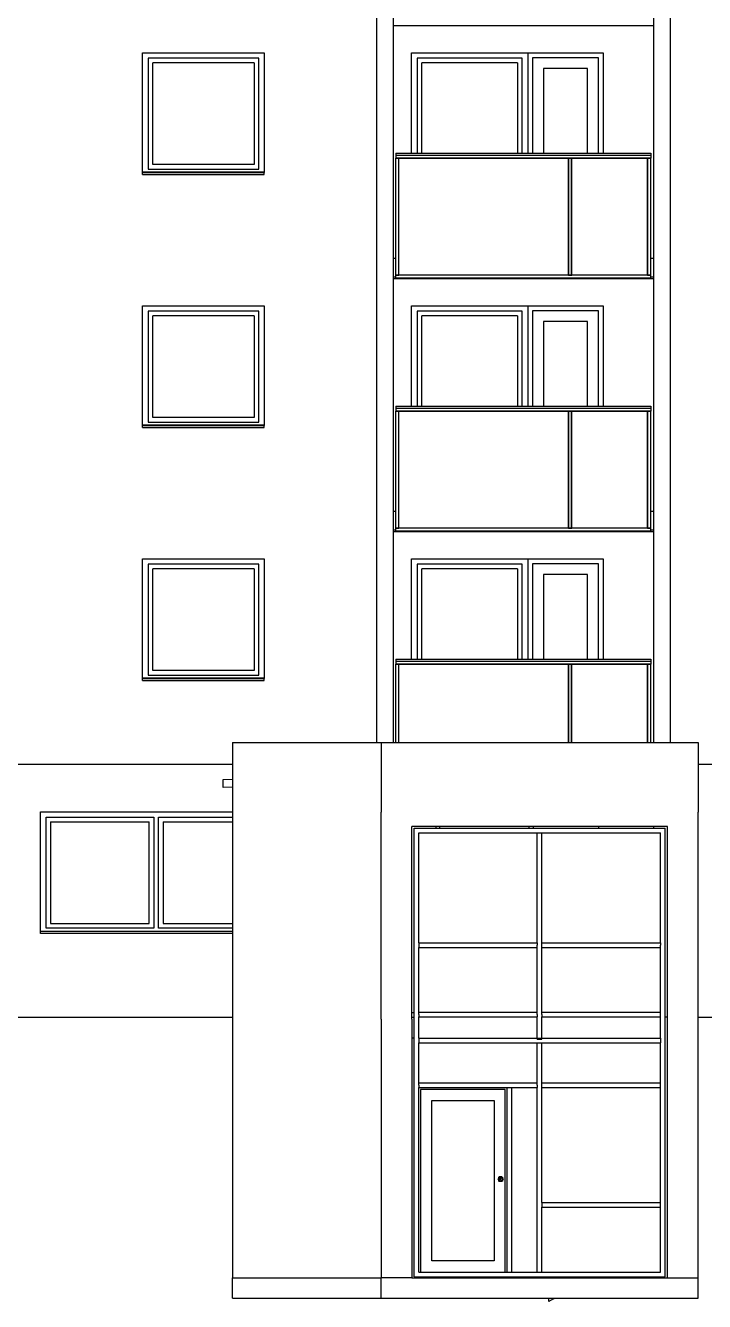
# Model space of a CAD drawing. Header units: millimetres. Extents: x 48 to 4070, y 10 to 629.
# Drawn here: x 2800.3 to 2946.4, y 50.5 to 324.8 of the extents above; entities that cross this region are included whole.
import ezdxf
from ezdxf.xclip import XClip

# ---------------------------------------------------------------- set-up
doc = ezdxf.new("R2010")
doc.units = ezdxf.units.MM
doc.header["$MEASUREMENT"] = 0
doc.header["$XCLIPFRAME"] = 0
for name, color, linetype in [('A--------P-', 7, 'Continuous'), ('A-01SC-----Ytterväggar2', 7, 'Continuous'), ('A1', 1, 'Continuous')]:
    doc.layers.add(name, color=color, linetype=linetype)

# ---------------------------------------------------------------- blocks, each defined once
blk = doc.blocks.new('Drawing_3_3', base_point=(3616.51, 55.57))
at = {"layer": 'A-01SC-----Ytterväggar2'}
for p, q in [((2875.78, 329.17), (2875.78, 274.77)), ((2879.38, 329.17), (2879.38, 274.77)), ((2935.38, 329.17), (2935.38, 274.77)), ((2938.98, 329.17), (2938.98, 274.77)), ((2875.78, 274.77), (2875.78, 220.37)), ((2879.38, 274.77), (2879.38, 220.37)), ((2935.38, 274.77), (2935.38, 220.37)), ((2938.98, 274.77), (2938.98, 220.37)), ((2875.78, 220.37), (2875.78, 170.67)), ((2879.38, 220.37), (2879.38, 170.67)), ((2935.38, 220.37), (2935.38, 170.67)), ((2938.98, 220.37), (2938.98, 170.67)), ((2844.79, 170.67), (2876.79, 170.67)), ((2844.79, 170.67), (2844.79, 155.67)), ((2876.79, 170.67), (2944.98, 170.67)), ((2876.79, 170.67), (2876.79, 155.67)), ((2944.98, 170.67), (2944.98, 155.67)), ((2938.38, 152.57), (2883.39, 152.57)), ((2935.38, 152.57), (2935.38, 152.25)), ((2938.38, 111.57), (2937.89, 111.57))]:
    blk.add_line(p, q, dxfattribs=at)
at = {"layer": 'A1'}
for p, q in [((2935.38, 324.77), (2879.38, 324.77)), ((2825.45, 293.22), (2825.45, 318.97)), ((2825.45, 318.97), (2851.65, 318.97)), ((2851.65, 318.97), (2851.65, 293.22)), ((2883.36, 297.37), (2883.36, 318.97)), ((2883.36, 318.97), (2924.56, 318.97)), ((2908.36, 318.97), (2908.36, 317.77)), ((2924.56, 318.97), (2924.56, 297.37)), ((2826.65, 317.77), (2826.65, 293.97)), ((2850.45, 317.77), (2826.65, 317.77)), ((2827.65, 294.97), (2827.65, 316.77)), ((2849.45, 316.77), (2827.65, 316.77)), ((2849.45, 316.77), (2849.45, 294.97)), ((2850.45, 293.97), (2850.45, 317.77)), ((2884.56, 317.77), (2884.56, 297.37)), ((2907.16, 317.77), (2884.56, 317.77)), ((2885.56, 297.37), (2885.56, 316.77)), ((2906.16, 316.77), (2885.56, 316.77)), ((2906.16, 316.77), (2906.16, 297.37)), ((2907.16, 297.37), (2907.16, 317.77)), ((2908.36, 317.77), (2908.36, 297.37)), ((2909.4, 297.37), (2909.4, 317.93)), ((2909.4, 317.93), (2923.52, 317.93)), ((2909.42, 297.37), (2909.42, 317.91)), ((2909.42, 317.91), (2923.5, 317.91)), ((2921.2, 315.61), (2911.72, 315.61)), ((2911.72, 315.61), (2911.72, 297.37)), ((2921.2, 297.37), (2921.2, 315.61)), ((2923.5, 317.91), (2923.5, 297.37)), ((2923.52, 317.93), (2923.52, 297.37)), ((2879.93, 297.37), (2879.93, 297.33)), ((2879.93, 297.37), (2934.83, 297.37)), ((2879.93, 297.33), (2879.93, 297.22)), ((2879.93, 297.22), (2879.93, 297.03)), ((2879.93, 297.03), (2879.93, 296.94)), ((2879.93, 296.94), (2879.93, 296.37)), ((2879.93, 296.94), (2934.83, 296.94)), ((2879.93, 296.37), (2879.93, 296.36)), ((2879.93, 296.37), (2934.83, 296.37)), ((2879.93, 296.36), (2879.93, 296.35)), ((2879.93, 296.35), (2879.93, 296.31)), ((2879.93, 296.35), (2934.83, 296.35)), ((2879.93, 296.31), (2879.93, 296.28)), ((2879.93, 296.31), (2934.83, 296.31)), ((2934.83, 297.37), (2934.83, 297.33)), ((2934.83, 297.33), (2934.83, 297.22)), ((2934.83, 297.22), (2934.83, 297.03)), ((2934.83, 297.03), (2934.83, 296.94)), ((2934.83, 296.94), (2934.83, 296.37)), ((2934.83, 296.37), (2934.83, 296.36)), ((2934.83, 296.36), (2934.83, 296.35)), ((2934.83, 296.35), (2934.83, 296.31)), ((2934.83, 296.31), (2934.83, 296.28)), ((2826.65, 293.97), (2850.45, 293.97)), ((2849.45, 294.97), (2827.65, 294.97)), ((2879.93, 296.28), (2879.93, 296.27)), ((2879.93, 296.27), (2879.95, 296.27)), ((2879.93, 271.17), (2879.93, 296.27)), ((2879.95, 296.27), (2879.97, 296.27)), ((2879.97, 296.27), (2880.59, 296.27)), ((2879.97, 271.17), (2879.97, 296.27)), ((2880.59, 296.27), (2880.62, 296.27)), ((2880.59, 271.17), (2880.59, 296.27)), ((2880.62, 296.27), (2880.63, 296.27)), ((2880.63, 296.27), (2917.13, 296.27)), ((2880.63, 271.17), (2880.63, 296.27)), ((2917.13, 296.27), (2917.14, 296.27)), ((2917.13, 271.17), (2917.13, 296.27)), ((2917.14, 296.27), (2917.17, 296.27)), ((2917.17, 296.27), (2917.79, 296.27)), ((2917.17, 271.17), (2917.17, 296.27)), ((2917.79, 296.27), (2917.82, 296.27)), ((2917.79, 271.17), (2917.79, 296.27)), ((2917.82, 296.27), (2917.83, 296.27)), ((2917.83, 296.27), (2934.13, 296.27)), ((2917.83, 271.17), (2917.83, 296.27)), ((2934.13, 296.27), (2934.14, 296.27)), ((2934.13, 271.17), (2934.13, 296.27)), ((2934.14, 296.27), (2934.17, 296.27)), ((2934.17, 296.27), (2934.79, 296.27)), ((2934.17, 271.17), (2934.17, 296.27)), ((2934.79, 296.27), (2934.82, 296.27)), ((2934.79, 271.17), (2934.79, 296.27)), ((2934.82, 296.27), (2934.83, 296.27)), ((2934.83, 296.28), (2934.83, 296.27)), ((2934.83, 271.17), (2934.83, 296.27)), ((2851.65, 293.27), (2825.45, 293.27)), ((2825.45, 293.22), (2825.45, 293.19)), ((2825.45, 293.19), (2851.65, 293.19)), ((2825.45, 292.77), (2825.45, 293.19)), ((2825.45, 292.77), (2851.65, 292.77)), ((2851.65, 293.19), (2851.65, 293.22)), ((2851.65, 292.77), (2851.65, 293.19)), ((2879.38, 274.77), (2879.93, 274.77)), ((2934.83, 274.77), (2935.38, 274.77)), ((2879.38, 270.77), (2879.93, 270.77)), ((2935.38, 270.37), (2879.38, 270.37)), ((2879.93, 271.16), (2879.93, 271.17)), ((2879.93, 271.17), (2879.95, 271.17)), ((2879.93, 271.13), (2879.93, 271.16)), ((2879.93, 270.51), (2879.93, 271.13)), ((2934.83, 271.13), (2879.93, 271.13)), ((2879.93, 270.48), (2879.93, 270.51)), ((2934.83, 270.51), (2879.93, 270.51)), ((2879.93, 270.47), (2879.93, 270.48)), ((2934.83, 270.47), (2879.93, 270.47)), ((2879.95, 271.17), (2879.97, 271.17)), ((2879.97, 271.17), (2880.59, 271.17)), ((2880.59, 271.17), (2880.62, 271.17)), ((2880.62, 271.17), (2880.63, 271.17)), ((2917.13, 271.17), (2880.63, 271.17)), ((2917.13, 271.17), (2917.14, 271.17)), ((2917.14, 271.17), (2917.17, 271.17)), ((2917.17, 271.17), (2917.79, 271.17)), ((2917.79, 271.17), (2917.82, 271.17)), ((2917.82, 271.17), (2917.83, 271.17)), ((2934.13, 271.17), (2917.83, 271.17)), ((2934.13, 271.17), (2934.14, 271.17)), ((2934.14, 271.17), (2934.17, 271.17)), ((2934.17, 271.17), (2934.79, 271.17)), ((2934.79, 271.17), (2934.82, 271.17)), ((2934.82, 271.17), (2934.83, 271.17)), ((2934.83, 271.16), (2934.83, 271.17)), ((2934.83, 271.13), (2934.83, 271.16)), ((2934.83, 270.51), (2934.83, 271.13)), ((2934.83, 270.77), (2935.38, 270.77)), ((2934.83, 270.48), (2934.83, 270.51)), ((2934.83, 270.47), (2934.83, 270.48)), ((2825.45, 238.82), (2825.45, 264.57)), ((2825.45, 264.57), (2851.65, 264.57)), ((2851.65, 264.57), (2851.65, 238.82)), ((2883.36, 242.97), (2883.36, 264.57)), ((2883.36, 264.57), (2924.56, 264.57)), ((2908.36, 264.57), (2908.36, 263.37)), ((2909.4, 242.97), (2909.4, 263.53)), ((2909.4, 263.53), (2923.52, 263.53)), ((2909.42, 242.97), (2909.42, 263.51)), ((2909.42, 263.51), (2923.5, 263.51)), ((2923.5, 263.51), (2923.5, 242.97)), ((2923.52, 263.53), (2923.52, 242.97)), ((2924.56, 264.57), (2924.56, 242.97)), ((2826.65, 263.37), (2826.65, 239.57)), ((2850.45, 263.37), (2826.65, 263.37)), ((2827.65, 240.57), (2827.65, 262.37)), ((2849.45, 262.37), (2827.65, 262.37)), ((2849.45, 262.37), (2849.45, 240.57)), ((2850.45, 239.57), (2850.45, 263.37)), ((2884.56, 263.37), (2884.56, 242.97)), ((2907.16, 263.37), (2884.56, 263.37)), ((2885.56, 242.97), (2885.56, 262.37)), ((2906.16, 262.37), (2885.56, 262.37)), ((2906.16, 262.37), (2906.16, 242.97)), ((2907.16, 242.97), (2907.16, 263.37)), ((2908.36, 263.37), (2908.36, 242.97)), ((2921.2, 261.21), (2911.72, 261.21)), ((2911.72, 261.21), (2911.72, 242.97)), ((2921.2, 242.97), (2921.2, 261.21)), ((2879.93, 242.97), (2879.93, 242.93)), ((2879.93, 242.97), (2934.83, 242.97)), ((2879.93, 242.93), (2879.93, 242.82)), ((2879.93, 242.82), (2879.93, 242.63)), ((2879.93, 242.63), (2879.93, 242.54)), ((2879.93, 242.54), (2879.93, 241.97)), ((2879.93, 242.54), (2934.83, 242.54)), ((2879.93, 241.97), (2879.93, 241.96)), ((2879.93, 241.97), (2934.83, 241.97)), ((2879.93, 241.96), (2879.93, 241.95)), ((2879.93, 241.95), (2879.93, 241.91)), ((2879.93, 241.95), (2934.83, 241.95)), ((2879.93, 241.91), (2879.93, 241.88)), ((2879.93, 241.91), (2934.83, 241.91)), ((2879.93, 241.88), (2879.93, 241.87)), ((2879.93, 241.87), (2879.95, 241.87)), ((2879.93, 216.77), (2879.93, 241.87)), ((2879.95, 241.87), (2879.97, 241.87)), ((2879.97, 241.87), (2880.59, 241.87)), ((2879.97, 216.77), (2879.97, 241.87)), ((2880.59, 241.87), (2880.62, 241.87)), ((2880.59, 216.77), (2880.59, 241.87)), ((2880.62, 241.87), (2880.63, 241.87)), ((2880.63, 241.87), (2917.13, 241.87)), ((2880.63, 216.77), (2880.63, 241.87)), ((2917.13, 241.87), (2917.14, 241.87)), ((2917.13, 216.77), (2917.13, 241.87)), ((2917.14, 241.87), (2917.17, 241.87)), ((2917.17, 241.87), (2917.79, 241.87)), ((2917.17, 216.77), (2917.17, 241.87)), ((2917.79, 241.87), (2917.82, 241.87)), ((2917.79, 216.77), (2917.79, 241.87)), ((2917.82, 241.87), (2917.83, 241.87)), ((2917.83, 241.87), (2934.13, 241.87)), ((2917.83, 216.77), (2917.83, 241.87)), ((2934.13, 241.87), (2934.14, 241.87)), ((2934.13, 216.77), (2934.13, 241.87)), ((2934.14, 241.87), (2934.17, 241.87)), ((2934.17, 241.87), (2934.79, 241.87)), ((2934.17, 216.77), (2934.17, 241.87)), ((2934.79, 241.87), (2934.82, 241.87)), ((2934.79, 216.77), (2934.79, 241.87)), ((2934.82, 241.87), (2934.83, 241.87)), ((2934.83, 242.97), (2934.83, 242.93)), ((2934.83, 242.93), (2934.83, 242.82)), ((2934.83, 242.82), (2934.83, 242.63)), ((2934.83, 242.63), (2934.83, 242.54)), ((2934.83, 242.54), (2934.83, 241.97)), ((2934.83, 241.97), (2934.83, 241.96)), ((2934.83, 241.96), (2934.83, 241.95)), ((2934.83, 241.95), (2934.83, 241.91)), ((2934.83, 241.91), (2934.83, 241.88)), ((2934.83, 241.88), (2934.83, 241.87)), ((2934.83, 216.77), (2934.83, 241.87)), ((2851.65, 238.87), (2825.45, 238.87)), ((2825.45, 238.82), (2825.45, 238.79)), ((2825.45, 238.79), (2851.65, 238.79)), ((2825.45, 238.37), (2825.45, 238.79)), ((2826.65, 239.57), (2850.45, 239.57)), ((2849.45, 240.57), (2827.65, 240.57)), ((2851.65, 238.79), (2851.65, 238.82)), ((2851.65, 238.37), (2851.65, 238.79)), ((2825.45, 238.37), (2851.65, 238.37)), ((2879.38, 220.37), (2879.93, 220.37)), ((2934.83, 220.37), (2935.38, 220.37)), ((2879.93, 216.76), (2879.93, 216.77)), ((2879.93, 216.77), (2879.95, 216.77)), ((2879.93, 216.73), (2879.93, 216.76)), ((2879.95, 216.77), (2879.97, 216.77)), ((2879.97, 216.77), (2880.59, 216.77)), ((2880.59, 216.77), (2880.62, 216.77)), ((2880.62, 216.77), (2880.63, 216.77)), ((2917.13, 216.77), (2880.63, 216.77)), ((2917.13, 216.77), (2917.14, 216.77)), ((2917.14, 216.77), (2917.17, 216.77)), ((2917.17, 216.77), (2917.79, 216.77)), ((2917.79, 216.77), (2917.82, 216.77)), ((2917.82, 216.77), (2917.83, 216.77)), ((2934.13, 216.77), (2917.83, 216.77)), ((2934.13, 216.77), (2934.14, 216.77)), ((2934.14, 216.77), (2934.17, 216.77)), ((2934.17, 216.77), (2934.79, 216.77)), ((2934.79, 216.77), (2934.82, 216.77)), ((2934.82, 216.77), (2934.83, 216.77)), ((2934.83, 216.76), (2934.83, 216.77)), ((2934.83, 216.73), (2934.83, 216.76)), ((2879.38, 216.37), (2879.93, 216.37)), ((2935.38, 215.97), (2879.38, 215.97)), ((2879.93, 216.11), (2879.93, 216.73)), ((2934.83, 216.73), (2879.93, 216.73)), ((2879.93, 216.08), (2879.93, 216.11)), ((2934.83, 216.11), (2879.93, 216.11)), ((2879.93, 216.07), (2879.93, 216.08)), ((2934.83, 216.07), (2879.93, 216.07)), ((2934.83, 216.11), (2934.83, 216.73)), ((2934.83, 216.37), (2935.38, 216.37)), ((2934.83, 216.08), (2934.83, 216.11)), ((2934.83, 216.07), (2934.83, 216.08)), ((2825.45, 184.42), (2825.45, 210.17)), ((2825.45, 210.17), (2851.65, 210.17)), ((2826.65, 208.97), (2826.65, 185.17)), ((2850.45, 208.97), (2826.65, 208.97)), ((2850.45, 185.17), (2850.45, 208.97)), ((2851.65, 210.17), (2851.65, 184.42)), ((2883.36, 188.57), (2883.36, 210.17)), ((2883.36, 210.17), (2924.56, 210.17)), ((2884.56, 208.97), (2884.56, 188.57)), ((2907.16, 208.97), (2884.56, 208.97)), ((2907.16, 188.57), (2907.16, 208.97)), ((2908.36, 210.17), (2908.36, 208.97)), ((2908.36, 208.97), (2908.36, 188.57)), ((2909.4, 188.57), (2909.4, 209.13)), ((2909.4, 209.13), (2923.52, 209.13)), ((2909.42, 188.57), (2909.42, 209.11)), ((2909.42, 209.11), (2923.5, 209.11)), ((2923.5, 209.11), (2923.5, 188.57)), ((2923.52, 209.13), (2923.52, 188.57)), ((2924.56, 210.17), (2924.56, 188.57)), ((2827.65, 186.17), (2827.65, 207.97)), ((2849.45, 207.97), (2827.65, 207.97)), ((2849.45, 207.97), (2849.45, 186.17)), ((2885.56, 188.57), (2885.56, 207.97)), ((2906.16, 207.97), (2885.56, 207.97)), ((2906.16, 207.97), (2906.16, 188.57)), ((2921.2, 206.81), (2911.72, 206.81)), ((2911.72, 206.81), (2911.72, 188.57)), ((2921.2, 188.57), (2921.2, 206.81)), ((2879.93, 188.57), (2879.93, 188.53)), ((2879.93, 188.57), (2934.83, 188.57)), ((2879.93, 188.53), (2879.93, 188.42)), ((2879.93, 188.42), (2879.93, 188.23)), ((2879.93, 188.23), (2879.93, 188.14)), ((2879.93, 188.14), (2879.93, 187.57)), ((2879.93, 188.14), (2934.83, 188.14)), ((2879.93, 187.57), (2879.93, 187.56)), ((2879.93, 187.57), (2934.83, 187.57)), ((2879.93, 187.56), (2879.93, 187.55)), ((2879.93, 187.55), (2879.93, 187.51)), ((2879.93, 187.55), (2934.83, 187.55)), ((2879.93, 187.51), (2879.93, 187.48)), ((2879.93, 187.51), (2934.83, 187.51)), ((2879.93, 187.48), (2879.93, 187.47)), ((2879.93, 187.47), (2879.95, 187.47)), ((2879.93, 170.67), (2879.93, 187.47)), ((2879.95, 187.47), (2879.97, 187.47)), ((2879.97, 187.47), (2880.59, 187.47)), ((2879.97, 170.67), (2879.97, 187.47)), ((2880.59, 187.47), (2880.62, 187.47)), ((2880.59, 170.67), (2880.59, 187.47)), ((2880.62, 187.47), (2880.63, 187.47)), ((2880.63, 187.47), (2917.13, 187.47)), ((2880.63, 170.67), (2880.63, 187.47)), ((2917.13, 187.47), (2917.14, 187.47)), ((2917.13, 170.67), (2917.13, 187.47)), ((2917.14, 187.47), (2917.17, 187.47)), ((2917.17, 187.47), (2917.79, 187.47)), ((2917.17, 170.67), (2917.17, 187.47)), ((2917.79, 187.47), (2917.82, 187.47)), ((2917.79, 170.67), (2917.79, 187.47)), ((2917.82, 187.47), (2917.83, 187.47)), ((2917.83, 187.47), (2934.13, 187.47)), ((2917.83, 170.67), (2917.83, 187.47)), ((2934.13, 187.47), (2934.14, 187.47)), ((2934.13, 170.67), (2934.13, 187.47)), ((2934.14, 187.47), (2934.17, 187.47)), ((2934.17, 187.47), (2934.79, 187.47)), ((2934.17, 170.67), (2934.17, 187.47)), ((2934.79, 187.47), (2934.82, 187.47)), ((2934.79, 170.67), (2934.79, 187.47)), ((2934.82, 187.47), (2934.83, 187.47)), ((2934.83, 188.57), (2934.83, 188.53)), ((2934.83, 188.53), (2934.83, 188.42)), ((2934.83, 188.42), (2934.83, 188.23)), ((2934.83, 188.23), (2934.83, 188.14)), ((2934.83, 188.14), (2934.83, 187.57)), ((2934.83, 187.57), (2934.83, 187.56)), ((2934.83, 187.56), (2934.83, 187.55)), ((2934.83, 187.55), (2934.83, 187.51)), ((2934.83, 187.51), (2934.83, 187.48)), ((2934.83, 187.48), (2934.83, 187.47)), ((2934.83, 170.67), (2934.83, 187.47)), ((2851.65, 184.47), (2825.45, 184.47)), ((2825.45, 184.42), (2825.45, 184.39)), ((2825.45, 184.39), (2851.65, 184.39)), ((2825.45, 183.97), (2825.45, 184.39)), ((2825.45, 183.97), (2851.65, 183.97)), ((2826.65, 185.17), (2850.45, 185.17)), ((2849.45, 186.17), (2827.65, 186.17)), ((2851.65, 184.39), (2851.65, 184.42)), ((2851.65, 183.97), (2851.65, 184.39)), ((2591.78, 165.97), (2844.79, 165.97)), ((2944.98, 165.97), (3038.98, 165.97)), ((2842.79, 162.73), (2844.79, 162.78)), ((2842.79, 161.01), (2842.79, 162.73)), ((2844.79, 161.06), (2842.79, 161.01)), ((2803.48, 155.77), (2844.79, 155.77)), ((2803.48, 130.02), (2803.48, 155.77)), ((2804.68, 130.77), (2804.68, 154.57)), ((2804.68, 154.57), (2827.88, 154.57)), ((2827.88, 154.57), (2827.88, 130.77)), ((2828.88, 130.77), (2828.88, 154.57)), ((2828.88, 154.57), (2844.79, 154.57)), ((2844.79, 155.67), (2844.79, 111.17)), ((2876.79, 111.17), (2876.79, 155.67)), ((2944.98, 111.17), (2944.98, 155.67)), ((2805.68, 153.57), (2805.68, 131.77)), ((2805.68, 153.57), (2826.88, 153.57)), ((2826.88, 131.77), (2826.88, 153.57)), ((2829.88, 153.57), (2829.88, 131.77)), ((2829.88, 153.57), (2844.79, 153.57)), ((2883.39, 111.17), (2883.39, 152.57)), ((2883.89, 152.25), (2904.39, 152.25)), ((2883.89, 127.05), (2883.89, 152.25)), ((2884.89, 151.25), (2904.39, 151.25)), ((2884.89, 127.55), (2884.89, 151.25)), ((2888.58, 152.57), (2888.58, 152.25)), ((2889.34, 152.57), (2889.34, 152.25)), ((2904.39, 152.25), (2910.89, 152.25)), ((2904.39, 151.25), (2910.89, 151.25)), ((2908.62, 152.25), (2908.62, 152.57)), ((2909.58, 152.25), (2909.58, 152.57)), ((2910.39, 127.55), (2910.39, 151.25)), ((2910.89, 152.25), (2937.89, 152.25)), ((2910.89, 151.25), (2936.89, 151.25)), ((2911.39, 127.05), (2911.39, 151.25)), ((2923.63, 152.25), (2923.63, 152.57)), ((2936.89, 127.55), (2936.89, 151.25)), ((2937.89, 127.05), (2937.89, 152.25)), ((2938.38, 111.17), (2938.38, 152.57)), ((2805.68, 131.77), (2826.88, 131.77)), ((2829.88, 131.77), (2844.79, 131.77)), ((2803.48, 130.07), (2844.79, 130.07)), ((2803.48, 129.99), (2803.48, 130.02)), ((2844.79, 129.99), (2803.48, 129.99)), ((2803.48, 129.57), (2803.48, 129.99)), ((2844.79, 129.57), (2803.48, 129.57)), ((2827.88, 130.77), (2804.68, 130.77)), ((2844.79, 130.77), (2828.88, 130.77)), ((2883.89, 112.15), (2883.89, 127.05)), ((2884.89, 127.55), (2884.89, 126.55)), ((2884.89, 127.55), (2904.39, 127.55)), ((2884.89, 112.15), (2884.89, 126.55)), ((2884.89, 126.55), (2904.39, 126.55)), ((2904.39, 127.55), (2910.39, 127.55)), ((2904.39, 126.55), (2910.39, 126.55)), ((2910.39, 127.55), (2910.39, 127.05)), ((2910.39, 112.15), (2910.39, 127.05)), ((2911.39, 127.55), (2936.89, 127.55)), ((2911.39, 112.15), (2911.39, 127.05)), ((2911.39, 126.55), (2936.89, 126.55)), ((2936.89, 127.55), (2936.89, 127.05)), ((2936.89, 112.15), (2936.89, 127.05)), ((2937.89, 112.15), (2937.89, 127.05)), ((2883.39, 112.57), (2883.89, 112.57)), ((2884.89, 112.65), (2904.39, 112.65)), ((2904.39, 112.65), (2910.39, 112.65)), ((2911.39, 112.65), (2936.89, 112.65)), ((2591.78, 111.57), (2844.79, 111.57)), ((2844.79, 111.17), (2844.79, 55.57)), ((2876.79, 111.17), (2876.79, 55.57)), ((2883.39, 111.57), (2883.89, 111.57)), ((2883.39, 111.17), (2883.39, 55.57)), ((2883.89, 106.85), (2883.89, 112.15)), ((2884.89, 112.15), (2884.89, 111.65)), ((2884.89, 107.1), (2884.89, 111.65)), ((2884.89, 111.65), (2904.39, 111.65)), ((2904.39, 111.65), (2910.39, 111.65)), ((2910.39, 112.15), (2910.39, 111.65)), ((2910.39, 106.85), (2910.39, 111.65)), ((2911.39, 112.15), (2911.39, 111.65)), ((2911.39, 106.85), (2911.39, 111.65)), ((2911.39, 111.65), (2936.89, 111.65)), ((2936.89, 107.1), (2936.89, 112.15)), ((2937.89, 106.85), (2937.89, 112.15)), ((2938.38, 55.57), (2938.38, 111.17)), ((2944.98, 111.57), (3038.98, 111.57)), ((2944.98, 55.57), (2944.98, 111.17)), ((2883.39, 107.17), (2883.89, 107.17)), ((2884.89, 107.1), (2884.89, 106.1)), ((2884.89, 107.1), (2904.39, 107.1)), ((2904.39, 107.1), (2910.89, 107.1)), ((2910.89, 107.1), (2936.89, 107.1)), ((2936.89, 107.1), (2936.89, 106.1)), ((2883.89, 106.6), (2883.89, 106.85)), ((2883.89, 96.95), (2883.89, 106.6)), ((2884.89, 96.95), (2884.89, 106.1)), ((2884.89, 106.1), (2904.39, 106.1)), ((2904.39, 106.1), (2910.89, 106.1)), ((2910.39, 106.85), (2911.39, 106.85)), ((2910.39, 96.95), (2910.39, 106.1)), ((2910.89, 106.1), (2911.39, 106.1)), ((2911.39, 106.1), (2936.89, 106.1)), ((2911.39, 96.95), (2911.39, 106.1)), ((2936.89, 96.95), (2936.89, 106.1)), ((2937.89, 106.6), (2937.89, 106.85)), ((2937.89, 96.95), (2937.89, 106.6)), ((2883.89, 71.27), (2883.89, 96.95)), ((2884.89, 97.45), (2904.39, 97.45)), ((2884.89, 96.95), (2884.89, 96.45)), ((2884.89, 71.27), (2884.89, 96.45)), ((2884.89, 96.45), (2904.39, 96.45)), ((2885.29, 96.05), (2885.29, 56.77)), ((2903.49, 96.05), (2885.29, 96.05)), ((2903.49, 56.77), (2903.49, 96.05)), ((2903.89, 71.27), (2903.89, 96.45)), ((2904.39, 97.45), (2910.39, 97.45)), ((2904.39, 96.45), (2910.39, 96.45)), ((2904.89, 71.27), (2904.89, 96.45)), ((2910.39, 96.95), (2910.39, 96.45)), ((2910.39, 71.27), (2910.39, 96.45)), ((2911.39, 97.45), (2936.89, 97.45)), ((2911.39, 71.77), (2911.39, 96.95)), ((2911.39, 96.45), (2936.89, 96.45)), ((2936.89, 71.27), (2936.89, 96.95)), ((2937.89, 71.27), (2937.89, 96.95)), ((2887.69, 59.17), (2887.69, 93.65)), ((2887.69, 93.65), (2901.09, 93.65)), ((2901.09, 93.65), (2901.09, 59.17)), ((2901.95, 76.77), (2902.09, 77.04)), ((2902.09, 76.37), (2902.09, 77.17)), ((2902.09, 77.17), (2902.89, 77.17)), ((2902.09, 77.17), (2902.49, 76.77)), ((2902.15, 77.17), (2902.22, 77.31)), ((2902.22, 77.31), (2902.75, 77.31)), ((2902.89, 77.17), (2902.49, 76.77)), ((2902.75, 77.31), (2902.82, 77.17)), ((2902.89, 77.17), (2902.89, 76.37)), ((2902.89, 77.04), (2903.02, 76.77)), ((2902.09, 76.5), (2901.95, 76.77)), ((2902.09, 76.37), (2902.49, 76.77)), ((2902.89, 76.37), (2902.09, 76.37)), ((2902.22, 76.24), (2902.15, 76.37)), ((2902.75, 76.24), (2902.22, 76.24)), ((2902.89, 76.37), (2902.49, 76.77)), ((2902.82, 76.37), (2902.75, 76.24)), ((2903.02, 76.77), (2902.89, 76.5)), ((2911.39, 71.77), (2911.39, 70.77)), ((2911.39, 71.77), (2936.89, 71.77)), ((2883.89, 55.77), (2883.89, 71.27)), ((2884.89, 56.77), (2884.89, 71.27)), ((2903.89, 56.77), (2903.89, 71.27)), ((2904.89, 56.77), (2904.89, 71.27)), ((2910.39, 56.77), (2910.39, 71.27)), ((2911.39, 56.77), (2911.39, 70.77)), ((2911.39, 70.77), (2936.89, 70.77)), ((2936.89, 56.77), (2936.89, 71.27)), ((2937.89, 55.77), (2937.89, 71.27)), ((2901.09, 59.17), (2887.69, 59.17)), ((2844.79, 55.57), (2876.79, 55.57)), ((2844.79, 51.17), (2844.79, 55.57)), ((2876.79, 51.17), (2876.79, 55.57)), ((2883.39, 55.57), (2876.79, 55.57)), ((2883.39, 55.57), (2938.38, 55.57)), ((2883.89, 55.77), (2904.39, 55.77)), ((2884.89, 56.77), (2903.89, 56.77)), ((2903.89, 56.77), (2904.89, 56.77)), ((2904.39, 55.77), (2910.89, 55.77)), ((2904.89, 56.77), (2910.39, 56.77)), ((2910.39, 56.77), (2910.89, 56.77)), ((2910.89, 56.77), (2936.89, 56.77)), ((2910.89, 55.77), (2937.89, 55.77)), ((2912.86, 55.57), (2912.86, 55.77)), ((2913.91, 55.57), (2913.91, 55.77)), ((2922.72, 55.57), (2923.3, 55.77)), ((2938.38, 55.57), (2944.98, 55.57)), ((2944.98, 51.17), (2944.98, 55.57)), ((2844.79, 51.17), (2876.79, 51.17)), ((2876.79, 51.17), (2944.98, 51.17)), ((2912.86, 50.47), (2912.86, 51.17)), ((2913.91, 51.04), (2912.86, 50.47)), ((2913.91, 51.04), (2913.91, 51.17)), ((2913.91, 51.04), (2914.15, 51.17))]:
    blk.add_line(p, q, dxfattribs=at)

msp = doc.modelspace()

# ---------------------------------------------------------------- block references
at = {"layer": 'A--------P-'}
ref = msp.add_blockref('Drawing_3_3', (3616.51, 55.57), dxfattribs=at)
XClip(ref).set_block_clipping_path([(2073.1828073642, 30.3893906688), (3620.7828073642, 629.1207956122)])

doc.saveas('drawing.dxf')
